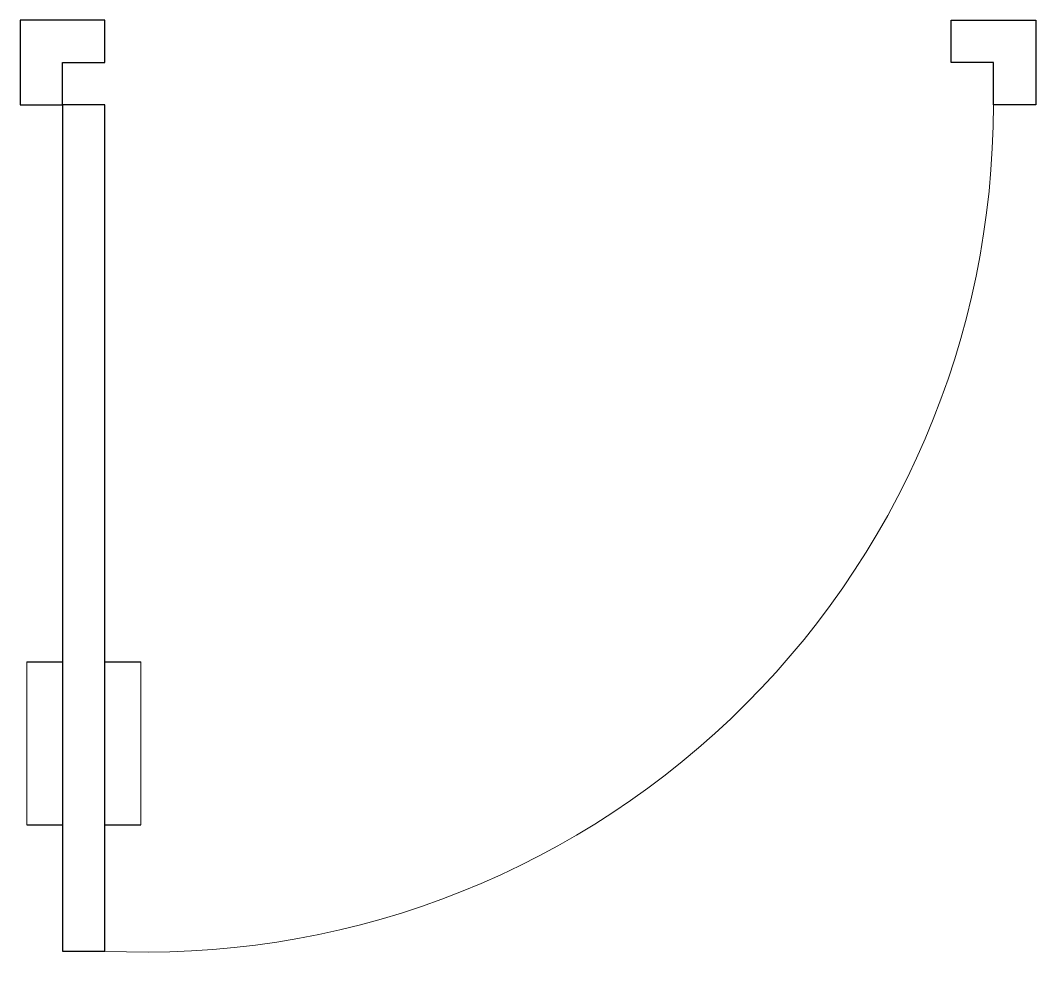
# Model space of a CAD drawing. Header units: millimetres. Extents: x 0 to 1781, y -20 to 1633.
import ezdxf

# ---------------------------------------------------------------- set-up
doc = ezdxf.new("R2010")
doc.units = ezdxf.units.MM
doc.layers.add('Furniture_家具立面', color=255, linetype='Continuous')

# ---------------------------------------------------------------- blocks, each defined once
blk = doc.blocks.new('单扇平开门05(有门框细节)')
at = {"color": 4}
for p, q in [((0, 1632.6), (0, 1484.2)), ((148.4, 1632.6), (0, 1632.6)), ((0, 1632.6), (0, 1632.6)), ((148.4, 1558.4), (148.4, 1632.6)), ((1632.6, 1632.6), (1781.1, 1632.6)), ((1632.6, 1558.4), (1632.6, 1632.6)), ((1781.1, 1632.6), (1781.1, 1632.6)), ((1781.1, 1632.6), (1781.1, 1484.2)), ((74.2, 1484.2), (74.2, 1558.4)), ((74.2, 1558.4), (148.4, 1558.4)), ((1706.8, 1558.4), (1632.6, 1558.4)), ((1706.8, 1484.2), (1706.8, 1558.4)), ((0, 1484.2), (74.2, 1484.2)), ((74.2, 1484.2), (74.2, 0)), ((148.4, 1484.2), (74.2, 1484.2)), ((148.4, 0), (148.4, 1484.2)), ((1781.1, 1484.2), (1706.8, 1484.2)), ((11.4, 507.2), (74.2, 507.2)), ((148.4, 507.2), (211.2, 507.2)), ((11.4, 221.6), (74.2, 221.6)), ((148.4, 221.6), (211.2, 221.6)), ((74.2, 0), (148.4, 0))]:
    blk.add_line(p, q, dxfattribs=at)
at = {"color": 4, "lineweight": 13}
for p, q in [((11.4, 221.6), (11.4, 507.2)), ((211.2, 221.6), (211.2, 507.2))]:
    blk.add_line(p, q, dxfattribs=at)
blk.add_arc((222.6, 1482.4), 1484.2, 267.134, 0.0717, dxfattribs=at)

msp = doc.modelspace()

# ---------------------------------------------------------------- block references
at = {"layer": 'Furniture_家具立面'}
msp.add_blockref('单扇平开门05(有门框细节)', (0, 0), dxfattribs=at)

doc.saveas('drawing.dxf')
